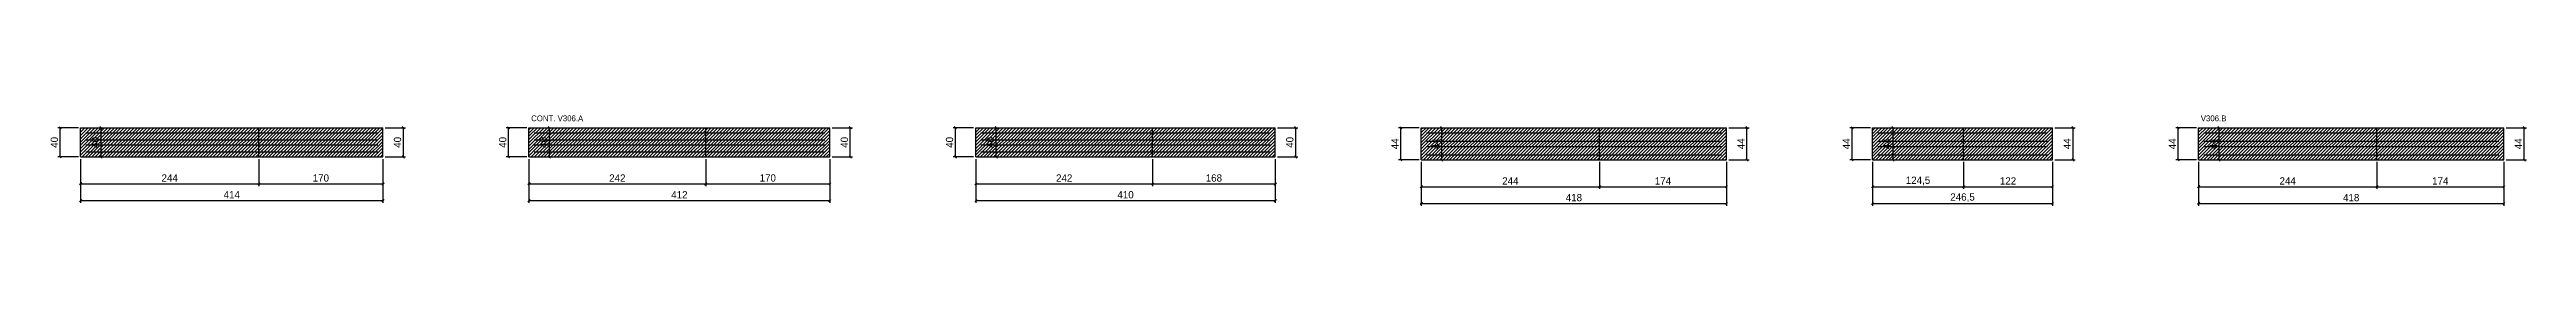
# Model space of a CAD drawing. Extents: x -9000 to 6804, y -257 to 1250.
# Drawn here: x 3411 to 6804, y -257 to -133 of the extents above; entities that cross this region are included whole.
import ezdxf

# ---------------------------------------------------------------- set-up
doc = ezdxf.new("R2010")
doc.units = 0
for name, color, linetype in [('COTA', 241, 'Continuous'), ('NOMENCLATURA', 7, 'Continuous'), ('Painéis', 200, 'Continuous'), ('Reaproveitamento', 251, 'Continuous'), ('SARR_2.2x7', 40, 'Continuous')]:
    doc.layers.add(name, color=color, linetype=linetype)
doc.dimstyles.new('PAINEL', dxfattribs={"dimtxt": 10, "dimasz": 3, "dimexe": 3, "dimexo": 3, "dimgap": 3, "dimtad": 1, "dimblk": 'OBLIQUE', "dimblk1": 'OBLIQUE', "dimcen": 2.5, "dimclrd": 4, "dimclre": 4, "dimclrt": 240, "dimazin": 3, "dimtfac": 1, "dimtmove": 0, "dimatfit": 3})

# ---------------------------------------------------------------- blocks, each defined once
blk = doc.blocks.new('_OBLIQUE')
at = {"color": 0, "linetype": 'BYBLOCK'}
blk.add_line((-0.5, -0.5), (0.5, 0.5), dxfattribs=at)

msp = doc.modelspace()

# ---------------------------------------------------------------- hatches: boundary and pattern name
at = {"layer": 'Reaproveitamento'}
h = msp.add_hatch(dxfattribs=at)
h.set_pattern_fill('ANSI31')
h.paths.add_polyline_path([(3454, -190), (3698, -190), (3698, -150.2), (3454, -150.2)])
h = msp.add_hatch(dxfattribs=at)
h.set_pattern_fill('ANSI31')
h.paths.add_polyline_path([(3698, -190), (3868, -190), (3868, -150.2), (3698, -150.2)])
h = msp.add_hatch(dxfattribs=at)
h.set_pattern_fill('ANSI31')
h.paths.add_polyline_path([(4068, -189.6), (4310, -189.6), (4310, -150), (4068, -150)])
h = msp.add_hatch(dxfattribs=at)
h.set_pattern_fill('ANSI31')
h.paths.add_polyline_path([(4310, -189.6), (4480, -189.6), (4480, -150), (4310, -150)])
h = msp.add_hatch(dxfattribs=at)
h.set_pattern_fill('ANSI31')
h.paths.add_polyline_path([(4680, -189.6), (4922, -189.6), (4922, -150), (4680, -150)])
h = msp.add_hatch(dxfattribs=at)
h.set_pattern_fill('ANSI31')
h.paths.add_polyline_path([(4922, -189.6), (5090, -189.6), (5090, -150), (4922, -150)])
h = msp.add_hatch(dxfattribs=at)
h.set_pattern_fill('ANSI31')
h.paths.add_polyline_path([(5290, -193.6), (5534, -193.6), (5534, -150), (5290, -150)])
h = msp.add_hatch(dxfattribs=at)
h.set_pattern_fill('ANSI31')
h.paths.add_polyline_path([(5534, -193.6), (5708, -193.6), (5708, -150), (5534, -150)])
h = msp.add_hatch(dxfattribs=at)
h.set_pattern_fill('ANSI31')
h.paths.add_polyline_path([(5908, -193.6), (6032.5, -193.6), (6032.5, -151), (5908, -151)])
h = msp.add_hatch(dxfattribs=at)
h.set_pattern_fill('ANSI31')
h.paths.add_polyline_path([(6032.5, -193.6), (6154.5, -193.6), (6154.5, -151), (6032.5, -151)])
h = msp.add_hatch(dxfattribs=at)
h.set_pattern_fill('ANSI31')
h.paths.add_polyline_path([(6354.5, -193.6), (6598.5, -193.6), (6598.5, -150), (6354.5, -150)])
h = msp.add_hatch(dxfattribs=at)
h.set_pattern_fill('ANSI31')
h.paths.add_polyline_path([(6598.5, -193.6), (6772.5, -193.6), (6772.5, -150), (6598.5, -150)])

# ---------------------------------------------------------------- linework, layer by layer
at = {"layer": 'Painéis'}
for p, q in [((3454, -150), (3698, -150)), ((3454, -190), (3454, -150)), ((3698, -190), (3698, -150)), ((3698, -190), (3698, -150)), ((3698, -150), (3868, -150)), ((3698, -190), (3698, -150)), ((3868, -190), (3868, -150)), ((4068, -150), (4310, -150)), ((4068, -190), (4068, -150)), ((4310, -190), (4310, -150)), ((4310, -190), (4310, -150)), ((4310, -150), (4480, -150)), ((4310, -190), (4310, -150)), ((4480, -190), (4480, -150)), ((4680, -150), (4922, -150)), ((4680, -190), (4680, -150)), ((4922, -190), (4922, -150)), ((4922, -190), (4922, -150)), ((4922, -150), (5090, -150)), ((4922, -190), (4922, -150)), ((5090, -190), (5090, -150)), ((5290, -150), (5534, -150)), ((5290, -194), (5290, -150)), ((5534, -194), (5534, -150)), ((5534, -194), (5534, -150)), ((5534, -150), (5708, -150)), ((5534, -194), (5534, -150)), ((5708, -194), (5708, -150)), ((5908, -150), (6032.5, -150)), ((5908, -194), (5908, -150)), ((6032.5, -194), (6032.5, -150)), ((6032.5, -194), (6032.5, -150)), ((6032.5, -150), (6154.5, -150)), ((6032.5, -194), (6032.5, -150)), ((6154.5, -194), (6154.5, -150)), ((6354.5, -150), (6598.5, -150)), ((6354.5, -194), (6354.5, -150)), ((6598.5, -194), (6598.5, -150)), ((6598.5, -194), (6598.5, -150)), ((6598.5, -150), (6772.5, -150)), ((6598.5, -194), (6598.5, -150)), ((6772.5, -194), (6772.5, -150)), ((3454, -190), (3698, -190)), ((3698, -190), (3868, -190)), ((4068, -190), (4310, -190)), ((4310, -190), (4480, -190)), ((4680, -190), (4922, -190)), ((4922, -190), (5090, -190)), ((5290, -194), (5534, -194)), ((5534, -194), (5708, -194)), ((5908, -194), (6032.5, -194)), ((6032.5, -194), (6154.5, -194)), ((6354.5, -194), (6598.5, -194)), ((6598.5, -194), (6772.5, -194))]:
    msp.add_line(p, q, dxfattribs=at)
at = {"layer": 'SARR_2.2x7'}
for points in [[(3461, -157), (3698, -157)], [(3461, -157), (3698, -157)], [(3461, -166.5), (3698, -166.5)], [(3461, -166.5), (3698, -166.5)], [(3698, -157), (3861, -157)], [(3698, -157), (3861, -157)], [(3698, -166.5), (3861, -166.5)], [(3698, -166.5), (3861, -166.5)], [(4075, -157), (4310, -157)], [(4075, -157), (4310, -157)], [(4075, -166.5), (4310, -166.5)], [(4075, -166.5), (4310, -166.5)], [(4310, -157), (4473, -157)], [(4310, -157), (4473, -157)], [(4310, -166.5), (4473, -166.5)], [(4310, -166.5), (4473, -166.5)], [(4687, -157), (4922, -157)], [(4687, -157), (4922, -157)], [(4687, -166.5), (4922, -166.5)], [(4687, -166.5), (4922, -166.5)], [(4922, -157), (5083, -157)], [(4922, -157), (5083, -157)], [(4922, -166.5), (5083, -166.5)], [(4922, -166.5), (5083, -166.5)], [(5297, -157), (5534, -157)], [(5297, -157), (5534, -157)], [(5297, -168.5), (5534, -168.5)], [(5297, -168.5), (5534, -168.5)], [(5534, -157), (5701, -157)], [(5534, -157), (5701, -157)], [(5534, -168.5), (5701, -168.5)], [(5534, -168.5), (5701, -168.5)], [(5915, -157), (6032.5, -157)], [(5915, -157), (6032.5, -157)], [(5915, -168.5), (6032.5, -168.5)], [(5915, -168.5), (6032.5, -168.5)], [(6032.5, -157), (6147.5, -157)], [(6032.5, -157), (6147.5, -157)], [(6032.5, -168.5), (6147.5, -168.5)], [(6032.5, -168.5), (6147.5, -168.5)], [(6361.5, -157), (6598.5, -157)], [(6361.5, -157), (6598.5, -157)], [(6361.5, -168.5), (6598.5, -168.5)], [(6361.5, -168.5), (6598.5, -168.5)], [(6598.5, -157), (6765.5, -157)], [(6598.5, -157), (6765.5, -157)], [(6598.5, -168.5), (6765.5, -168.5)], [(6598.5, -168.5), (6765.5, -168.5)], [(3461, -173.5), (3698, -173.5)], [(3461, -173.5), (3698, -173.5)], [(3461, -183), (3698, -183)], [(3461, -183), (3698, -183)], [(3698, -173.5), (3861, -173.5)], [(3698, -173.5), (3861, -173.5)], [(3698, -183), (3861, -183)], [(3698, -183), (3861, -183)], [(4075, -173.5), (4310, -173.5)], [(4075, -173.5), (4310, -173.5)], [(4075, -183), (4310, -183)], [(4075, -183), (4310, -183)], [(4310, -173.5), (4473, -173.5)], [(4310, -173.5), (4473, -173.5)], [(4310, -183), (4473, -183)], [(4310, -183), (4473, -183)], [(4687, -173.5), (4922, -173.5)], [(4687, -173.5), (4922, -173.5)], [(4687, -183), (4922, -183)], [(4687, -183), (4922, -183)], [(4922, -173.5), (5083, -173.5)], [(4922, -173.5), (5083, -173.5)], [(4922, -183), (5083, -183)], [(4922, -183), (5083, -183)], [(5297, -175.5), (5534, -175.5)], [(5297, -175.5), (5534, -175.5)], [(5297, -187), (5534, -187)], [(5297, -187), (5534, -187)], [(5534, -175.5), (5701, -175.5)], [(5534, -175.5), (5701, -175.5)], [(5534, -187), (5701, -187)], [(5534, -187), (5701, -187)], [(5915, -175.5), (6032.5, -175.5)], [(5915, -175.5), (6032.5, -175.5)], [(5915, -187), (6032.5, -187)], [(5915, -187), (6032.5, -187)], [(6032.5, -175.5), (6147.5, -175.5)], [(6032.5, -175.5), (6147.5, -175.5)], [(6032.5, -187), (6147.5, -187)], [(6032.5, -187), (6147.5, -187)], [(6361.5, -175.5), (6598.5, -175.5)], [(6361.5, -175.5), (6598.5, -175.5)], [(6361.5, -187), (6598.5, -187)], [(6361.5, -187), (6598.5, -187)], [(6598.5, -175.5), (6765.5, -175.5)], [(6598.5, -175.5), (6765.5, -175.5)], [(6598.5, -187), (6765.5, -187)], [(6598.5, -187), (6765.5, -187)]]:
    msp.add_lwpolyline(points, dxfattribs=at)

# ---------------------------------------------------------------- texts
at = {"layer": 'NOMENCLATURA'}
for s, p in [('CONT. V306.A', (4071, -141)), ('V306.B', (6357.5, -141))]:
    msp.add_text(s, height=8, dxfattribs=at).set_placement(p)

# ---------------------------------------------------------------- dimensions: what is measured, and where the dimension line sits
at = {"layer": 'COTA'}
for base, p1, p2 in [((3426, -190), (3454, -190), (3454, -150)), ((3482, -190), (3454, -190), (3454, -150)), ((3896, -190), (3868, -190), (3868, -150)), ((3896, -190), (3868, -190), (3868, -150)), ((4040, -190), (4068, -190), (4068, -150)), ((4096, -190), (4068, -190), (4068, -150)), ((4508, -190), (4480, -190), (4480, -150)), ((4508, -190), (4480, -190), (4480, -150)), ((4652, -190), (4680, -190), (4680, -150)), ((4708, -190), (4680, -190), (4680, -150)), ((5118, -190), (5090, -190), (5090, -150)), ((5118, -190), (5090, -190), (5090, -150)), ((5262, -194), (5290, -194), (5290, -150)), ((5318, -194), (5290, -194), (5290, -150)), ((5736, -194), (5708, -194), (5708, -150)), ((5736, -194), (5708, -194), (5708, -150)), ((5880, -194), (5908, -194), (5908, -150)), ((5936, -194), (5908, -194), (5908, -150)), ((6182.5, -194), (6154.5, -194), (6154.5, -150)), ((6182.5, -194), (6154.5, -194), (6154.5, -150)), ((6326.5, -194), (6354.5, -194), (6354.5, -150)), ((6382.5, -194), (6354.5, -194), (6354.5, -150)), ((6800.5, -194), (6772.5, -194), (6772.5, -150)), ((6800.5, -194), (6772.5, -194), (6772.5, -150))]:
    msp.add_linear_dim(base=base, p1=p1, p2=p2, angle=90, dimstyle='PAINEL', dxfattribs=at).render()
for base, p1, p2 in [((3454, -227), (3454, -190), (3698, -190)), ((3454, -250), (3454, -190), (3868, -190)), ((3698, -227), (3698, -190), (3868, -190)), ((4068, -227), (4068, -190), (4310, -190)), ((4068, -250), (4068, -190), (4480, -190)), ((4310, -227), (4310, -190), (4480, -190)), ((4680, -227), (4680, -190), (4922, -190)), ((4680, -250), (4680, -190), (5090, -190)), ((4922, -227), (4922, -190), (5090, -190)), ((5290, -231), (5290, -194), (5534, -194)), ((5290, -254), (5290, -194), (5708, -194)), ((5534, -231), (5534, -194), (5708, -194)), ((5908, -231), (5908, -194), (6032.5, -194)), ((5908, -254), (5908, -194), (6154.5, -194)), ((6032.5, -231), (6032.5, -194), (6154.5, -194)), ((6354.5, -231), (6354.5, -194), (6598.5, -194)), ((6354.5, -254), (6354.5, -194), (6772.5, -194)), ((6598.5, -231), (6598.5, -194), (6772.5, -194))]:
    msp.add_linear_dim(base=base, p1=p1, p2=p2, dimstyle='PAINEL', dxfattribs=at).render()

doc.saveas('drawing.dxf')
